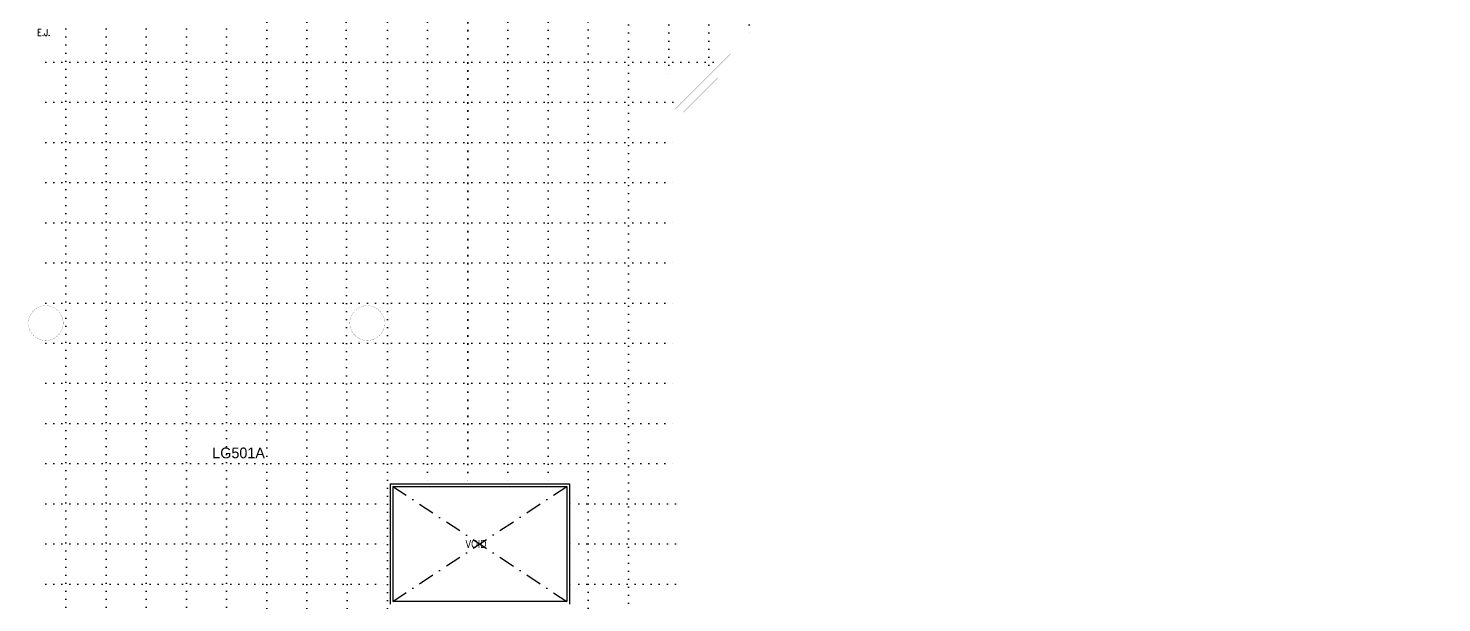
# Model space of a CAD drawing. Header units: millimetres. Extents: x -164841 to 156300, y -101000 to 60475.
# Drawn here: x -30652 to 22103, y -15650 to 5817 of the extents above; entities that cross this region are included whole.
import ezdxf

# ---------------------------------------------------------------- set-up
doc = ezdxf.new("R2010")
doc.units = ezdxf.units.MM
doc.header["$LTSCALE"] = 1200
for name, pattern in [('s2103a$0$CENTER', [2, 1.25, -0.25, 0.25, -0.25]), ('s3103a$0$DASHDOT', [1, 0.5, -0.25, 0, -0.25]), ('s3103a$0$DOT', [0.25, 0, -0.25])]:
    doc.linetypes.add(name, pattern=pattern)
for name, color, linetype in [('s2103a$0$6', 7, 'Continuous'), ('s2103a$0$7', 7, 'Continuous'), ('s3103a$0$23', 7, 'Continuous'), ('s3103a$0$4', 7, 'Continuous'), ('s3103a$0$48', 7, 'Continuous'), ('s3103a$0$6', 7, 'Continuous'), ('s3103a$0$9', 7, 'Continuous'), ('s3103a$0$ROOM-NO', 4, 'Continuous')]:
    doc.layers.add(name, color=color, linetype=linetype)
doc.styles.add('s2103a$0$STANDARD', font='SIMPLEX')
doc.styles.add('s3103a$0$STANDARD', font='txt')

# ---------------------------------------------------------------- blocks, each defined once
blk = doc.blocks.new('s3103a')
at = {"layer": 's3103a$0$23', "color": 14, "linetype": 'Continuous'}
for p, q in [((-17150, -11200), (-10450, -11200)), ((-17150, -11200), (-17150, -15700)), ((-17050, -11300), (-10550, -11300)), ((-17050, -11300), (-17050, -15600)), ((-10550, -11300), (-10550, -15600)), ((-10450, -11200), (-10450, -15700)), ((-10550, -15600), (-17050, -15600))]:
    blk.add_line(p, q, dxfattribs=at)
at = {"layer": 's3103a$0$23', "color": 14, "linetype": 's3103a$0$DASHDOT'}
for p, q in [((-17050, -15600), (-10550, -11300)), ((-17050, -11300), (-10550, -15600))]:
    blk.add_line(p, q, dxfattribs=at)
at = {"layer": 's3103a$0$4', "linetype": 's3103a$0$DOT'}
for p, q in [((-21750, 38750), (-21750, -18250)), ((-20250, 38750), (-20250, -18250)), ((-18850, 38750), (-18750, -18250)), ((-17250, 38750), (-17250, -18350)), ((-15750, 38750), (-15750, -11200)), ((-14250, 38750), (-14250, -11200)), ((-14250, 38729), (-14250, -11221)), ((-12750, 38750), (-12750, -11200)), ((-11250, 38750), (-11250, -11200)), ((-9750, -18250), (-9750, 38750)), ((-8250, 36250), (-8250, -18250)), ((-6750, 36250), (-6750, 4050)), ((-5250, 36250), (-5250, 4050)), ((-3750, 36250), (-3750, 5550)), ((-29250, 31600), (-29250, -18250)), ((-27750, 31600), (-27750, -18250)), ((-26250, 31600), (-26250, -18250)), ((-24750, 31600), (-24750, -18250)), ((-23250, 31600), (-23250, -18250)), ((-30000, 4550), (-4750, 4550)), ((-30000, 3050), (-6250, 3050)), ((-30000, 1550), (-6500, 1550)), ((-30000, 50), (-6500, 50)), ((-30000, -1450), (-6500, -1450)), ((-30000, -2950), (-6500, -2950)), ((-30000, -4450), (-6500, -4450)), ((-30000, -5950), (-6500, -5950)), ((-30000, -7450), (-6500, -7450)), ((-30000, -8950), (-6500, -8950)), ((-30000, -10450), (-6500, -10450)), ((-30000, -11950), (-17250, -11950)), ((-6500, -11950), (-10450, -11950)), ((-30000, -13450), (-17250, -13450)), ((-6500, -13450), (-10450, -13450)), ((-30000, -14950), (-17250, -14950)), ((-6500, -14950), (-10450, -14950))]:
    blk.add_line(p, q, dxfattribs=at)
at = {"layer": 's3103a$0$6', "color": 12, "linetype": 'Continuous', "const_width": 5}
blk.add_lwpolyline([(-17350, -5200, 1), (-18650, -5200, 1)], format="xyb", close=True, dxfattribs=at)
at = {"layer": 's3103a$0$9', "color": 14, "linetype": 'Continuous', "const_width": 5}
for points in [[(16300, 48050), (16300, 39050), (22100, 39050), (22100, 31500), (11550, 31500), (11550, 19350), (10474, 19350), (-6200, 2676), (-6200, -18250)], [(11250, 31600), (11250, 19650), (10350, 19650), (-6500, 2800), (-6500, -18250)]]:
    blk.add_lwpolyline(points, dxfattribs=at)
at = {"layer": 's3103a$0$48', "color": 15, "linetype": 'Continuous', "style": 's3103a$0$STANDARD', "width": 0.8}
blk.add_text('VOID', height=300, dxfattribs=at).set_placement((-14336, -13600))
at = {"layer": 's3103a$0$ROOM-NO', "style": 's3103a$0$STANDARD'}
blk.add_text('LG501A', height=400, dxfattribs=at).set_placement((-23784, -10251))

msp = doc.modelspace()

# ---------------------------------------------------------------- linework, layer by layer
at = {"layer": 's2103a$0$6', "color": 12, "linetype": 'Continuous', "const_width": 5}
msp.add_lwpolyline([(-29350, -5200, 1), (-30650, -5200, 1)], format="xyb", close=True, dxfattribs=at)

# ---------------------------------------------------------------- block references
msp.add_blockref('s3103a', (0, 0))

# ---------------------------------------------------------------- texts
at = {"layer": 's2103a$0$7', "color": 2, "linetype": 's2103a$0$CENTER', "style": 's2103a$0$STANDARD', "width": 0.84}
msp.add_text('E.J.', height=250, dxfattribs=at).set_placement((-30320, 5536))

doc.saveas('drawing.dxf')
